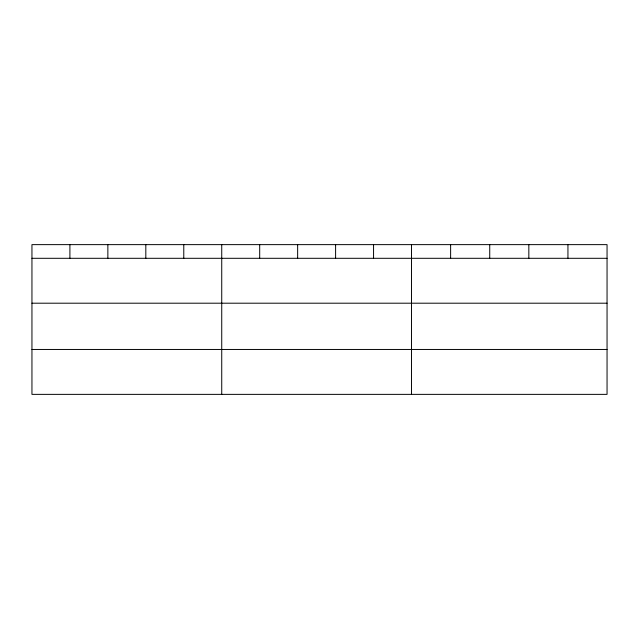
<?xml version="1.0" encoding="UTF-8"?>
<svg xmlns="http://www.w3.org/2000/svg" width="639" height="639" viewBox="0 0 639 639"><rect width="100%" height="100%" fill="white"/><g stroke="black" fill="none" stroke-linecap="round" stroke-linejoin="round"><path stroke-width="0.96" d="M607.05 258.3L607.05 394.367L31.95 394.367L31.95 244.633L607.05 244.633L607.05 258.3L31.95 258.3M31.95 303.198L607.05 303.198M31.95 349.461L607.05 349.461M567.943 244.633L567.943 258.3M528.836 244.633L528.836 258.3M489.73 244.633L489.73 258.3M450.623 244.633L450.623 258.3M411.516 244.633L411.516 394.367M373.559 244.633L373.559 258.3M335.603 244.633L335.603 258.3M297.646 244.633L297.646 258.3M259.69 244.633L259.69 258.3M221.733 244.633L221.733 394.367M183.776 244.633L183.776 258.3M145.82 244.633L145.82 258.3M107.863 244.633L107.863 258.3M69.907 244.633L69.907 258.3"/></g></svg>
